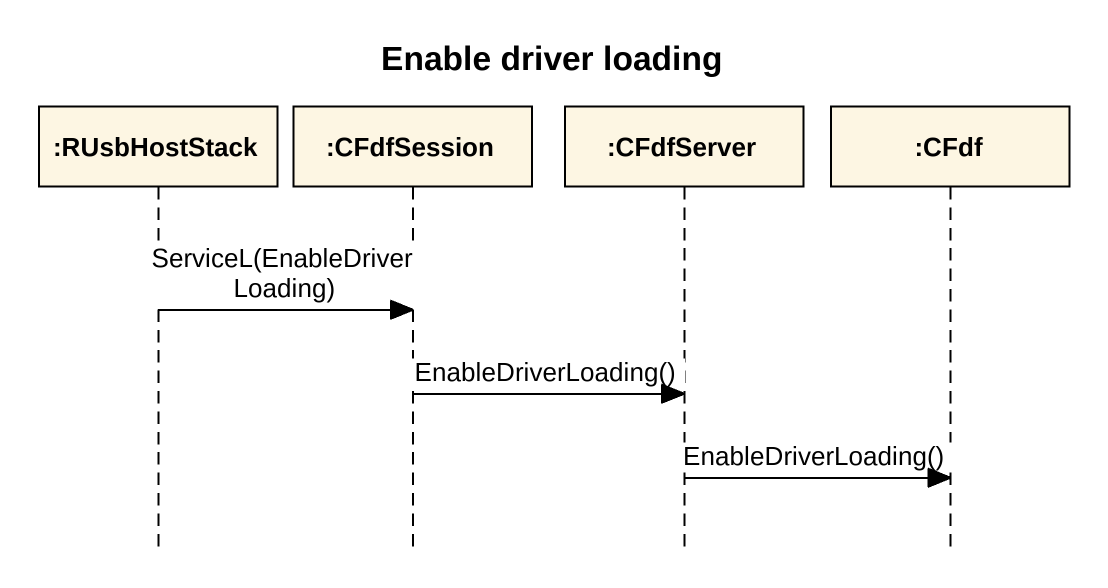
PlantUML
@startuml
title Enable driver loading
hide footbox
participant ":RUsbHostStack" as RUsbHostStack
participant ":CFdfSession" as CFdfSession
participant ":CFdfServer" as CFdfServer
participant ":CFdf" as CFdf

RUsbHostStack -> CFdfSession : ServiceL(EnableDriverLoading)
CFdfSession -> CFdfServer : EnableDriverLoading()
CFdfServer -> CFdf : EnableDriverLoading()
@enduml
